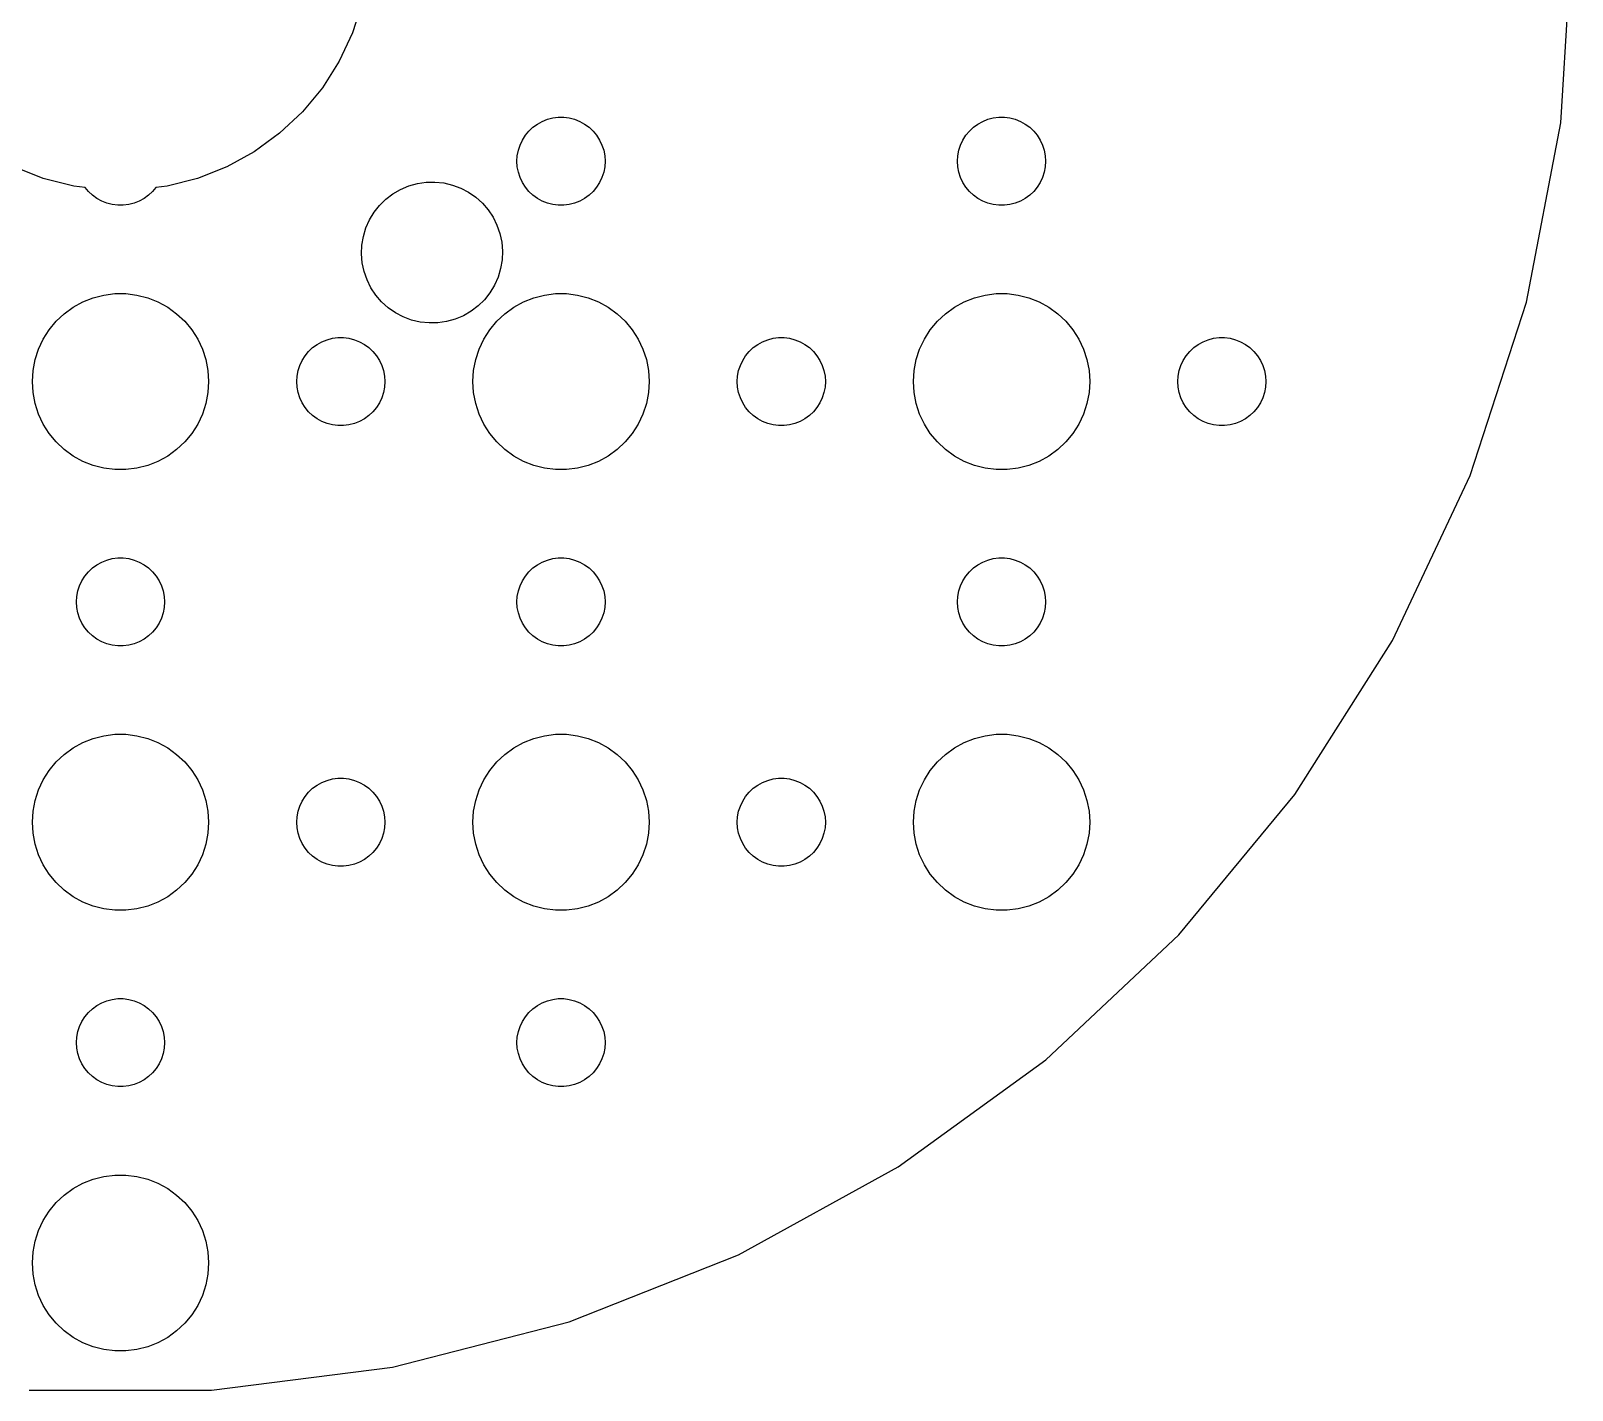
# Model space of a CAD drawing. Header units: metres. Extents: x -52 to 52, y -49 to 489.
# Drawn here: x -3.1 to 49.4, y -49.3 to -3.1 of the extents above; entities that cross this region are included whole.
import ezdxf

# ---------------------------------------------------------------- set-up
doc = ezdxf.new("R2010")
doc.units = ezdxf.units.M

msp = doc.modelspace()

# ---------------------------------------------------------------- linework, layer by layer
for p, q in [((49.037, -6.19481), (49.4268, 0)), ((8.23296, -2.11386), (7.90309, -3.12904)), ((7.90309, -3.12904), (7.44859, -4.09489)), ((7.44859, -4.09489), (6.87663, -4.99617)), ((6.87663, -4.99617), (6.19623, -5.81865)), ((6.19623, -5.81865), (5.41809, -6.54936)), ((14.0439, -6.34422), (14.1963, -6.23351)), ((14.1963, -6.23351), (14.3613, -6.14275)), ((14.3613, -6.14275), (14.5365, -6.07341)), ((14.5365, -6.07341), (14.7189, -6.02657)), ((14.7189, -6.02657), (14.9058, -6.00294)), ((14.9058, -6.00294), (15.0942, -6.00294)), ((15.0942, -6.00294), (15.2811, -6.02657)), ((15.2811, -6.02657), (15.4635, -6.07341)), ((15.4635, -6.07341), (15.6387, -6.14275)), ((15.6387, -6.14275), (15.8037, -6.23351)), ((15.8037, -6.23351), (15.9561, -6.34422)), ((29.0439, -6.34422), (29.1963, -6.23351)), ((29.1963, -6.23351), (29.3613, -6.14275)), ((29.3613, -6.14275), (29.5365, -6.07341)), ((29.5365, -6.07341), (29.7189, -6.02657)), ((29.7189, -6.02657), (29.9058, -6.00294)), ((29.9058, -6.00294), (30.0942, -6.00294)), ((30.0942, -6.00294), (30.2811, -6.02657)), ((30.2811, -6.02657), (30.4635, -6.07341)), ((30.4635, -6.07341), (30.6387, -6.14275)), ((30.6387, -6.14275), (30.8037, -6.23351)), ((30.8037, -6.23351), (30.9561, -6.34422)), ((47.874, -12.2919), (49.037, -6.19481)), ((5.41809, -6.54936), (4.55452, -7.17677)), ((13.6053, -6.9478), (13.6855, -6.77736)), ((13.6855, -6.77736), (13.7865, -6.61832)), ((13.7865, -6.61832), (13.9065, -6.47318)), ((13.9065, -6.47318), (14.0439, -6.34422)), ((15.9561, -6.34422), (16.0934, -6.47318)), ((16.0934, -6.47318), (16.2135, -6.61832)), ((16.2135, -6.61832), (16.3145, -6.77736)), ((16.3145, -6.77736), (16.3947, -6.9478)), ((28.6053, -6.9478), (28.6855, -6.77736)), ((28.6855, -6.77736), (28.7865, -6.61832)), ((28.7865, -6.61832), (28.9065, -6.47318)), ((28.9065, -6.47318), (29.0439, -6.34422)), ((30.9561, -6.34422), (31.0934, -6.47318)), ((31.0934, -6.47318), (31.2135, -6.61832)), ((31.2135, -6.61832), (31.3145, -6.77736)), ((31.3145, -6.77736), (31.3947, -6.9478)), ((4.55452, -7.17677), (3.61911, -7.69102)), ((13.5, -7.5), (13.5118, -7.312)), ((13.5118, -7.312), (13.5471, -7.12695)), ((13.5471, -7.12695), (13.6053, -6.9478)), ((16.3947, -6.9478), (16.4529, -7.12695)), ((16.4529, -7.12695), (16.4882, -7.312)), ((16.4882, -7.312), (16.5, -7.5)), ((28.5, -7.5), (28.5118, -7.312)), ((28.5118, -7.312), (28.5471, -7.12695)), ((28.5471, -7.12695), (28.6053, -6.9478)), ((31.3947, -6.9478), (31.4529, -7.12695)), ((31.4529, -7.12695), (31.4882, -7.312)), ((31.4882, -7.312), (31.5, -7.5)), ((-2.62663, -8.08397), (-3.61911, -7.69102)), ((3.61911, -7.69102), (2.62663, -8.08397)), ((13.5118, -7.68799), (13.5, -7.5)), ((13.5471, -7.87303), (13.5118, -7.68799)), ((16.4882, -7.68799), (16.4529, -7.87303)), ((16.5, -7.5), (16.4882, -7.68799)), ((28.5118, -7.68799), (28.5, -7.5)), ((28.5471, -7.87303), (28.5118, -7.68799)), ((31.4882, -7.68799), (31.4529, -7.87303)), ((31.5, -7.5), (31.4882, -7.68799)), ((-1.59273, -8.34944), (-2.62663, -8.08397)), ((-1.19904, -8.39917), (-1.59273, -8.34944)), ((1.59273, -8.34944), (1.19904, -8.39917)), ((2.62663, -8.08397), (1.59273, -8.34944)), ((9.53987, -8.45729), (9.81772, -8.34048)), ((9.81772, -8.34048), (10.108, -8.25945)), ((10.108, -8.25945), (10.4062, -8.21541)), ((10.4062, -8.21541), (10.7075, -8.20909)), ((10.7075, -8.20909), (11.0072, -8.2406)), ((11.0072, -8.2406), (11.3007, -8.30943)), ((11.3007, -8.30943), (11.5832, -8.41449)), ((13.6053, -8.05219), (13.5471, -7.87303)), ((13.6855, -8.22263), (13.6053, -8.05219)), ((13.7865, -8.38167), (13.6855, -8.22263)), ((13.9065, -8.52681), (13.7865, -8.38167)), ((16.2135, -8.38167), (16.0934, -8.52681)), ((16.3145, -8.22263), (16.2135, -8.38167)), ((16.3947, -8.05219), (16.3145, -8.22263)), ((16.4529, -7.87303), (16.3947, -8.05219)), ((28.6053, -8.05219), (28.5471, -7.87303)), ((28.6855, -8.22263), (28.6053, -8.05219)), ((28.7865, -8.38167), (28.6855, -8.22263)), ((28.9065, -8.52681), (28.7865, -8.38167)), ((31.2135, -8.38167), (31.0934, -8.52681)), ((31.3145, -8.22263), (31.2135, -8.38167)), ((31.3947, -8.05219), (31.3145, -8.22263)), ((31.4529, -7.87303), (31.3947, -8.05219)), ((-1.09344, -8.52681), (-1.19904, -8.39917)), ((-0.956131, -8.65576), (-1.09344, -8.52681)), ((-0.803726, -8.76648), (-0.956131, -8.65576)), ((-0.638657, -8.85724), (-0.803726, -8.76648)), ((-0.463516, -8.92657), (-0.638657, -8.85724)), ((0.638657, -8.85724), (0.463516, -8.92657)), ((0.803726, -8.76648), (0.638657, -8.85724)), ((0.956131, -8.65576), (0.803726, -8.76648)), ((1.09344, -8.52681), (0.956131, -8.65576)), ((1.19904, -8.39917), (1.09344, -8.52681)), ((8.82344, -9.00108), (9.03879, -8.79021)), ((9.03879, -8.79021), (9.27885, -8.60799)), ((9.27885, -8.60799), (9.53987, -8.45729)), ((11.5832, -8.41449), (11.8503, -8.55412)), ((11.8503, -8.55412), (12.0977, -8.72614)), ((12.0977, -8.72614), (12.3217, -8.9278)), ((14.0439, -8.65576), (13.9065, -8.52681)), ((14.1963, -8.76648), (14.0439, -8.65576)), ((14.3613, -8.85724), (14.1963, -8.76648)), ((14.5365, -8.92657), (14.3613, -8.85724)), ((15.6387, -8.85724), (15.4635, -8.92657)), ((15.8037, -8.76648), (15.6387, -8.85724)), ((15.9561, -8.65576), (15.8037, -8.76648)), ((16.0934, -8.52681), (15.9561, -8.65576)), ((29.0439, -8.65576), (28.9065, -8.52681)), ((29.1963, -8.76648), (29.0439, -8.65576)), ((29.3613, -8.85724), (29.1963, -8.76648)), ((29.5365, -8.92657), (29.3613, -8.85724)), ((30.6387, -8.85724), (30.4635, -8.92657)), ((30.8037, -8.76648), (30.6387, -8.85724)), ((30.9561, -8.65576), (30.8037, -8.76648)), ((31.0934, -8.52681), (30.9561, -8.65576)), ((-0.281067, -8.97342), (-0.463516, -8.92657)), ((-0.094177, -8.99704), (-0.281067, -8.97342)), ((0.094177, -8.99704), (-0.094177, -8.99704)), ((0.281067, -8.97342), (0.094177, -8.99704)), ((0.463516, -8.92657), (0.281067, -8.97342)), ((8.4801, -9.49509), (8.63623, -9.23727)), ((8.63623, -9.23727), (8.82344, -9.00108)), ((12.3217, -8.9278), (12.5187, -9.15596)), ((12.5187, -9.15596), (12.6855, -9.407)), ((12.6855, -9.407), (12.8195, -9.67696)), ((14.7189, -8.97342), (14.5365, -8.92657)), ((14.9058, -8.99704), (14.7189, -8.97342)), ((15.0942, -8.99704), (14.9058, -8.99704)), ((15.2811, -8.97342), (15.0942, -8.99704)), ((15.4635, -8.92657), (15.2811, -8.97342)), ((29.7189, -8.97342), (29.5365, -8.92657)), ((29.9058, -8.99704), (29.7189, -8.97342)), ((30.0942, -8.99704), (29.9058, -8.99704)), ((30.2811, -8.97342), (30.0942, -8.99704)), ((30.4635, -8.92657), (30.2811, -8.97342)), ((8.2704, -10.0589), (8.35751, -9.77042)), ((8.35751, -9.77042), (8.4801, -9.49509)), ((12.8195, -9.67696), (12.9186, -9.96158)), ((12.9186, -9.96158), (12.9812, -10.2564)), ((8.20752, -10.6573), (8.22014, -10.3561)), ((8.22014, -10.3561), (8.2704, -10.0589)), ((12.9812, -10.2564), (13.0065, -10.5567)), ((8.23274, -10.9576), (8.20752, -10.6573)), ((8.29539, -11.2524), (8.23274, -10.9576)), ((12.9939, -10.8579), (12.9436, -11.155)), ((13.0065, -10.5567), (12.9939, -10.8579)), ((8.39452, -11.537), (8.29539, -11.2524)), ((8.52853, -11.807), (8.39452, -11.537)), ((12.8565, -11.4436), (12.7339, -11.7189)), ((12.9436, -11.155), (12.8565, -11.4436)), ((-0.927048, -12.1468), (-0.562134, -12.0531)), ((-0.562134, -12.0531), (-0.18837, -12.0059)), ((-0.18837, -12.0059), (0.18837, -12.0059)), ((0.18837, -12.0059), (0.562134, -12.0531)), ((0.562134, -12.0531), (0.927048, -12.1468)), ((8.69533, -12.058), (8.52853, -11.807)), ((8.89226, -12.2862), (8.69533, -12.058)), ((12.5777, -11.9767), (12.3905, -12.2129)), ((12.7339, -11.7189), (12.5777, -11.9767)), ((14.0729, -12.1468), (14.4379, -12.0531)), ((14.4379, -12.0531), (14.8116, -12.0059)), ((14.8116, -12.0059), (15.1884, -12.0059)), ((15.1884, -12.0059), (15.5621, -12.0531)), ((15.5621, -12.0531), (15.927, -12.1468)), ((29.0729, -12.1468), (29.4379, -12.0531)), ((29.4379, -12.0531), (29.8116, -12.0059)), ((29.8116, -12.0059), (30.1884, -12.0059)), ((30.1884, -12.0059), (30.5621, -12.0531)), ((30.5621, -12.0531), (30.927, -12.1468)), ((-1.91226, -12.6884), (-1.60747, -12.467)), ((-1.60747, -12.467), (-1.27733, -12.2855)), ((-1.27733, -12.2855), (-0.927048, -12.1468)), ((0.927048, -12.1468), (1.27733, -12.2855)), ((1.27733, -12.2855), (1.60747, -12.467)), ((1.60747, -12.467), (1.91226, -12.6884)), ((9.11624, -12.4879), (8.89226, -12.2862)), ((9.36372, -12.6599), (9.11624, -12.4879)), ((12.1752, -12.4238), (11.9351, -12.606)), ((12.3905, -12.2129), (12.1752, -12.4238)), ((13.0877, -12.6884), (13.3925, -12.467)), ((13.3925, -12.467), (13.7227, -12.2855)), ((13.7227, -12.2855), (14.0729, -12.1468)), ((15.927, -12.1468), (16.2773, -12.2855)), ((16.2773, -12.2855), (16.6075, -12.467)), ((16.6075, -12.467), (16.9123, -12.6884)), ((28.0877, -12.6884), (28.3925, -12.467)), ((28.3925, -12.467), (28.7227, -12.2855)), ((28.7227, -12.2855), (29.0729, -12.1468)), ((30.927, -12.1468), (31.2773, -12.2855)), ((31.2773, -12.2855), (31.6075, -12.467)), ((31.6075, -12.467), (31.9123, -12.6884)), ((45.9559, -18.1952), (47.874, -12.2919)), ((-2.42705, -13.2366), (-2.1869, -12.9464)), ((-2.1869, -12.9464), (-1.91226, -12.6884)), ((1.91226, -12.6884), (2.1869, -12.9464)), ((2.1869, -12.9464), (2.42705, -13.2366)), ((9.63083, -12.7995), (9.36372, -12.6599)), ((9.91331, -12.9046), (9.63083, -12.7995)), ((10.2067, -12.9734), (9.91331, -12.9046)), ((10.5065, -13.0049), (10.2067, -12.9734)), ((10.8078, -12.9986), (10.5065, -13.0049)), ((11.106, -12.9545), (10.8078, -12.9986)), ((11.3963, -12.8735), (11.106, -12.9545)), ((11.6741, -12.7567), (11.3963, -12.8735)), ((11.9351, -12.606), (11.6741, -12.7567)), ((12.5729, -13.2366), (12.8131, -12.9464)), ((12.8131, -12.9464), (13.0877, -12.6884)), ((16.9123, -12.6884), (17.1869, -12.9464)), ((17.1869, -12.9464), (17.427, -13.2366)), ((27.5729, -13.2366), (27.8131, -12.9464)), ((27.8131, -12.9464), (28.0877, -12.6884)), ((31.9123, -12.6884), (32.1869, -12.9464)), ((32.1869, -12.9464), (32.427, -13.2366)), ((-2.78932, -13.8956), (-2.62891, -13.5547)), ((-2.62891, -13.5547), (-2.42705, -13.2366)), ((2.42705, -13.2366), (2.62891, -13.5547)), ((2.62891, -13.5547), (2.78932, -13.8956)), ((6.69626, -13.7335), (6.86133, -13.6427)), ((6.86133, -13.6427), (7.03647, -13.5734)), ((7.03647, -13.5734), (7.21892, -13.5266)), ((7.21892, -13.5266), (7.40581, -13.5029)), ((7.40581, -13.5029), (7.59418, -13.5029)), ((7.59418, -13.5029), (7.78107, -13.5266)), ((7.78107, -13.5266), (7.96352, -13.5734)), ((7.96352, -13.5734), (8.13866, -13.6427)), ((8.13866, -13.6427), (8.30373, -13.7335)), ((12.2107, -13.8956), (12.3711, -13.5547)), ((12.3711, -13.5547), (12.5729, -13.2366)), ((17.427, -13.2366), (17.6289, -13.5547)), ((17.6289, -13.5547), (17.7893, -13.8956)), ((21.6963, -13.7335), (21.8613, -13.6427)), ((21.8613, -13.6427), (22.0365, -13.5734)), ((22.0365, -13.5734), (22.2189, -13.5266)), ((22.2189, -13.5266), (22.4058, -13.5029)), ((22.4058, -13.5029), (22.5942, -13.5029)), ((22.5942, -13.5029), (22.7811, -13.5266)), ((22.7811, -13.5266), (22.9635, -13.5734)), ((22.9635, -13.5734), (23.1387, -13.6427)), ((23.1387, -13.6427), (23.3037, -13.7335)), ((27.2107, -13.8956), (27.3711, -13.5547)), ((27.3711, -13.5547), (27.5729, -13.2366)), ((32.427, -13.2366), (32.6289, -13.5547)), ((32.6289, -13.5547), (32.7893, -13.8956)), ((36.6963, -13.7335), (36.8613, -13.6427)), ((36.8613, -13.6427), (37.0365, -13.5734)), ((37.0365, -13.5734), (37.2189, -13.5266)), ((37.2189, -13.5266), (37.4058, -13.5029)), ((37.4058, -13.5029), (37.5942, -13.5029)), ((37.5942, -13.5029), (37.7811, -13.5266)), ((37.7811, -13.5266), (37.9635, -13.5734)), ((37.9635, -13.5734), (38.1387, -13.6427)), ((38.1387, -13.6427), (38.3037, -13.7335)), ((-2.90575, -14.2539), (-2.78932, -13.8956)), ((2.78932, -13.8956), (2.90575, -14.2539)), ((6.18553, -14.2774), (6.28647, -14.1183)), ((6.28647, -14.1183), (6.40654, -13.9732)), ((6.40654, -13.9732), (6.54385, -13.8442)), ((6.54385, -13.8442), (6.69626, -13.7335)), ((8.30373, -13.7335), (8.45613, -13.8442)), ((8.45613, -13.8442), (8.59344, -13.9732)), ((8.59344, -13.9732), (8.71352, -14.1183)), ((8.71352, -14.1183), (8.81445, -14.2774)), ((12.0942, -14.2539), (12.2107, -13.8956)), ((17.7893, -13.8956), (17.9057, -14.2539)), ((21.1855, -14.2774), (21.2865, -14.1183)), ((21.2865, -14.1183), (21.4065, -13.9732)), ((21.4065, -13.9732), (21.5439, -13.8442)), ((21.5439, -13.8442), (21.6963, -13.7335)), ((23.3037, -13.7335), (23.4561, -13.8442)), ((23.4561, -13.8442), (23.5934, -13.9732)), ((23.5934, -13.9732), (23.7135, -14.1183)), ((23.7135, -14.1183), (23.8145, -14.2774)), ((27.0942, -14.2539), (27.2107, -13.8956)), ((32.7893, -13.8956), (32.9057, -14.2539)), ((36.1855, -14.2774), (36.2865, -14.1183)), ((36.2865, -14.1183), (36.4065, -13.9732)), ((36.4065, -13.9732), (36.5439, -13.8442)), ((36.5439, -13.8442), (36.6963, -13.7335)), ((38.3037, -13.7335), (38.4561, -13.8442)), ((38.4561, -13.8442), (38.5934, -13.9732)), ((38.5934, -13.9732), (38.7135, -14.1183)), ((38.7135, -14.1183), (38.8145, -14.2774)), ((-3, -15), (-2.97633, -14.624)), ((-2.97633, -14.624), (-2.90575, -14.2539)), ((2.90575, -14.2539), (2.97633, -14.624)), ((2.97633, -14.624), (3, -15)), ((6.01183, -14.812), (6.04712, -14.627)), ((6.04712, -14.627), (6.10533, -14.4478)), ((6.10533, -14.4478), (6.18553, -14.2774)), ((8.81445, -14.2774), (8.89465, -14.4478)), ((8.89465, -14.4478), (8.95287, -14.627)), ((8.95287, -14.627), (8.98816, -14.812)), ((12, -15), (12.0237, -14.624)), ((12.0237, -14.624), (12.0942, -14.2539)), ((17.9057, -14.2539), (17.9763, -14.624)), ((17.9763, -14.624), (18, -15)), ((21.0118, -14.812), (21.0471, -14.627)), ((21.0471, -14.627), (21.1053, -14.4478)), ((21.1053, -14.4478), (21.1855, -14.2774)), ((23.8145, -14.2774), (23.8947, -14.4478)), ((23.8947, -14.4478), (23.9529, -14.627)), ((23.9529, -14.627), (23.9882, -14.812)), ((27, -15), (27.0237, -14.624)), ((27.0237, -14.624), (27.0942, -14.2539)), ((32.9057, -14.2539), (32.9763, -14.624)), ((32.9763, -14.624), (33, -15)), ((36.0118, -14.812), (36.0471, -14.627)), ((36.0471, -14.627), (36.1053, -14.4478)), ((36.1053, -14.4478), (36.1855, -14.2774)), ((38.8145, -14.2774), (38.8947, -14.4478)), ((38.8947, -14.4478), (38.9529, -14.627)), ((38.9529, -14.627), (38.9882, -14.812)), ((-2.97633, -15.376), (-3, -15)), ((3, -15), (2.97633, -15.376)), ((6, -15), (6.01183, -14.812)), ((6.01183, -15.188), (6, -15)), ((6.04712, -15.373), (6.01183, -15.188)), ((8.98816, -15.188), (8.95287, -15.373)), ((8.98816, -14.812), (9, -15)), ((9, -15), (8.98816, -15.188)), ((12.0237, -15.376), (12, -15)), ((18, -15), (17.9763, -15.376)), ((21, -15), (21.0118, -14.812)), ((21.0118, -15.188), (21, -15)), ((21.0471, -15.373), (21.0118, -15.188)), ((23.9882, -15.188), (23.9529, -15.373)), ((23.9882, -14.812), (24, -15)), ((24, -15), (23.9882, -15.188)), ((27.0237, -15.376), (27, -15)), ((33, -15), (32.9763, -15.376)), ((36, -15), (36.0118, -14.812)), ((36.0118, -15.188), (36, -15)), ((36.0471, -15.373), (36.0118, -15.188)), ((38.9882, -15.188), (38.9529, -15.373)), ((38.9882, -14.812), (39, -15)), ((39, -15), (38.9882, -15.188)), ((-2.90575, -15.7461), (-2.97633, -15.376)), ((2.97633, -15.376), (2.90575, -15.7461)), ((6.10533, -15.5522), (6.04712, -15.373)), ((6.18553, -15.7226), (6.10533, -15.5522)), ((6.28647, -15.8817), (6.18553, -15.7226)), ((8.81445, -15.7226), (8.71352, -15.8817)), ((8.89465, -15.5522), (8.81445, -15.7226)), ((8.95287, -15.373), (8.89465, -15.5522)), ((12.0942, -15.7461), (12.0237, -15.376)), ((17.9763, -15.376), (17.9057, -15.7461)), ((21.1053, -15.5522), (21.0471, -15.373)), ((21.1855, -15.7226), (21.1053, -15.5522)), ((21.2865, -15.8817), (21.1855, -15.7226)), ((23.8145, -15.7226), (23.7135, -15.8817)), ((23.8947, -15.5522), (23.8145, -15.7226)), ((23.9529, -15.373), (23.8947, -15.5522)), ((27.0942, -15.7461), (27.0237, -15.376)), ((32.9763, -15.376), (32.9057, -15.7461)), ((36.1053, -15.5522), (36.0471, -15.373)), ((36.1855, -15.7226), (36.1053, -15.5522)), ((36.2865, -15.8817), (36.1855, -15.7226)), ((38.8145, -15.7226), (38.7135, -15.8817)), ((38.8947, -15.5522), (38.8145, -15.7226)), ((38.9529, -15.373), (38.8947, -15.5522)), ((-2.78932, -16.1044), (-2.90575, -15.7461)), ((-2.62891, -16.4453), (-2.78932, -16.1044)), ((2.78932, -16.1044), (2.62891, -16.4453)), ((2.90575, -15.7461), (2.78932, -16.1044)), ((6.40654, -16.0268), (6.28647, -15.8817)), ((6.54385, -16.1558), (6.40654, -16.0268)), ((6.69626, -16.2665), (6.54385, -16.1558)), ((6.86133, -16.3572), (6.69626, -16.2665)), ((8.30373, -16.2665), (8.13866, -16.3572)), ((8.45613, -16.1558), (8.30373, -16.2665)), ((8.59344, -16.0268), (8.45613, -16.1558)), ((8.71352, -15.8817), (8.59344, -16.0268)), ((12.2107, -16.1044), (12.0942, -15.7461)), ((12.3711, -16.4453), (12.2107, -16.1044)), ((17.7893, -16.1044), (17.6289, -16.4453)), ((17.9057, -15.7461), (17.7893, -16.1044)), ((21.4065, -16.0268), (21.2865, -15.8817)), ((21.5439, -16.1558), (21.4065, -16.0268)), ((21.6963, -16.2665), (21.5439, -16.1558)), ((21.8613, -16.3572), (21.6963, -16.2665)), ((23.3037, -16.2665), (23.1387, -16.3572)), ((23.4561, -16.1558), (23.3037, -16.2665)), ((23.5934, -16.0268), (23.4561, -16.1558)), ((23.7135, -15.8817), (23.5934, -16.0268)), ((27.2107, -16.1044), (27.0942, -15.7461)), ((27.3711, -16.4453), (27.2107, -16.1044)), ((32.7893, -16.1044), (32.6289, -16.4453)), ((32.9057, -15.7461), (32.7893, -16.1044)), ((36.4065, -16.0268), (36.2865, -15.8817)), ((36.5439, -16.1558), (36.4065, -16.0268)), ((36.6963, -16.2665), (36.5439, -16.1558)), ((36.8613, -16.3572), (36.6963, -16.2665)), ((38.3037, -16.2665), (38.1387, -16.3572)), ((38.4561, -16.1558), (38.3037, -16.2665)), ((38.5934, -16.0268), (38.4561, -16.1558)), ((38.7135, -15.8817), (38.5934, -16.0268)), ((-2.42705, -16.7634), (-2.62891, -16.4453)), ((-2.1869, -17.0536), (-2.42705, -16.7634)), ((2.42705, -16.7634), (2.1869, -17.0536)), ((2.62891, -16.4453), (2.42705, -16.7634)), ((7.03647, -16.4266), (6.86133, -16.3572)), ((7.21892, -16.4734), (7.03647, -16.4266)), ((7.40581, -16.497), (7.21892, -16.4734)), ((7.59418, -16.497), (7.40581, -16.497)), ((7.78107, -16.4734), (7.59418, -16.497)), ((7.96352, -16.4266), (7.78107, -16.4734)), ((8.13866, -16.3572), (7.96352, -16.4266)), ((12.5729, -16.7634), (12.3711, -16.4453)), ((12.8131, -17.0536), (12.5729, -16.7634)), ((17.427, -16.7634), (17.1869, -17.0536)), ((17.6289, -16.4453), (17.427, -16.7634)), ((22.0365, -16.4266), (21.8613, -16.3572)), ((22.2189, -16.4734), (22.0365, -16.4266)), ((22.4058, -16.497), (22.2189, -16.4734)), ((22.5942, -16.497), (22.4058, -16.497)), ((22.7811, -16.4734), (22.5942, -16.497)), ((22.9635, -16.4266), (22.7811, -16.4734)), ((23.1387, -16.3572), (22.9635, -16.4266)), ((27.5729, -16.7634), (27.3711, -16.4453)), ((27.8131, -17.0536), (27.5729, -16.7634)), ((32.427, -16.7634), (32.1869, -17.0536)), ((32.6289, -16.4453), (32.427, -16.7634)), ((37.0365, -16.4266), (36.8613, -16.3572)), ((37.2189, -16.4734), (37.0365, -16.4266)), ((37.4058, -16.497), (37.2189, -16.4734)), ((37.5942, -16.497), (37.4058, -16.497)), ((37.7811, -16.4734), (37.5942, -16.497)), ((37.9635, -16.4266), (37.7811, -16.4734)), ((38.1387, -16.3572), (37.9635, -16.4266)), ((-1.91226, -17.3115), (-2.1869, -17.0536)), ((-1.60747, -17.533), (-1.91226, -17.3115)), ((1.91226, -17.3115), (1.60747, -17.533)), ((2.1869, -17.0536), (1.91226, -17.3115)), ((13.0877, -17.3115), (12.8131, -17.0536)), ((13.3925, -17.533), (13.0877, -17.3115)), ((16.9123, -17.3115), (16.6075, -17.533)), ((17.1869, -17.0536), (16.9123, -17.3115)), ((28.0877, -17.3115), (27.8131, -17.0536)), ((28.3925, -17.533), (28.0877, -17.3115)), ((31.9123, -17.3115), (31.6075, -17.533)), ((32.1869, -17.0536), (31.9123, -17.3115)), ((-1.27733, -17.7145), (-1.60747, -17.533)), ((-0.927048, -17.8532), (-1.27733, -17.7145)), ((1.27733, -17.7145), (0.927048, -17.8532)), ((1.60747, -17.533), (1.27733, -17.7145)), ((13.7227, -17.7145), (13.3925, -17.533)), ((14.0729, -17.8532), (13.7227, -17.7145)), ((16.2773, -17.7145), (15.927, -17.8532)), ((16.6075, -17.533), (16.2773, -17.7145)), ((28.7227, -17.7145), (28.3925, -17.533)), ((29.0729, -17.8532), (28.7227, -17.7145)), ((31.2773, -17.7145), (30.927, -17.8532)), ((31.6075, -17.533), (31.2773, -17.7145)), ((-0.562134, -17.9469), (-0.927048, -17.8532)), ((-0.18837, -17.9941), (-0.562134, -17.9469)), ((0.18837, -17.9941), (-0.18837, -17.9941)), ((0.562134, -17.9469), (0.18837, -17.9941)), ((0.927048, -17.8532), (0.562134, -17.9469)), ((14.4379, -17.9469), (14.0729, -17.8532)), ((14.8116, -17.9941), (14.4379, -17.9469)), ((15.1884, -17.9941), (14.8116, -17.9941)), ((15.5621, -17.9469), (15.1884, -17.9941)), ((15.927, -17.8532), (15.5621, -17.9469)), ((29.4379, -17.9469), (29.0729, -17.8532)), ((29.8116, -17.9941), (29.4379, -17.9469)), ((30.1884, -17.9941), (29.8116, -17.9941)), ((30.5621, -17.9469), (30.1884, -17.9941)), ((30.927, -17.8532), (30.5621, -17.9469)), ((43.313, -23.8115), (45.9559, -18.1952)), ((-1.21352, -21.6183), (-1.09344, -21.4732)), ((-1.09344, -21.4732), (-0.956131, -21.3442)), ((-0.956131, -21.3442), (-0.803726, -21.2335)), ((-0.803726, -21.2335), (-0.638657, -21.1427)), ((-0.638657, -21.1427), (-0.463516, -21.0734)), ((-0.463516, -21.0734), (-0.281067, -21.0266)), ((-0.281067, -21.0266), (-0.094177, -21.003)), ((-0.094177, -21.003), (0.094177, -21.003)), ((0.094177, -21.003), (0.281067, -21.0266)), ((0.281067, -21.0266), (0.463516, -21.0734)), ((0.463516, -21.0734), (0.638657, -21.1427)), ((0.638657, -21.1427), (0.803726, -21.2335)), ((0.803726, -21.2335), (0.956131, -21.3442)), ((0.956131, -21.3442), (1.09344, -21.4732)), ((1.09344, -21.4732), (1.21352, -21.6183)), ((13.7865, -21.6183), (13.9065, -21.4732)), ((13.9065, -21.4732), (14.0439, -21.3442)), ((14.0439, -21.3442), (14.1963, -21.2335)), ((14.1963, -21.2335), (14.3613, -21.1427)), ((14.3613, -21.1427), (14.5365, -21.0734)), ((14.5365, -21.0734), (14.7189, -21.0266)), ((14.7189, -21.0266), (14.9058, -21.003)), ((14.9058, -21.003), (15.0942, -21.003)), ((15.0942, -21.003), (15.2811, -21.0266)), ((15.2811, -21.0266), (15.4635, -21.0734)), ((15.4635, -21.0734), (15.6387, -21.1427)), ((15.6387, -21.1427), (15.8037, -21.2335)), ((15.8037, -21.2335), (15.9561, -21.3442)), ((15.9561, -21.3442), (16.0934, -21.4732)), ((16.0934, -21.4732), (16.2135, -21.6183)), ((28.7865, -21.6183), (28.9065, -21.4732)), ((28.9065, -21.4732), (29.0439, -21.3442)), ((29.0439, -21.3442), (29.1963, -21.2335)), ((29.1963, -21.2335), (29.3613, -21.1427)), ((29.3613, -21.1427), (29.5365, -21.0734)), ((29.5365, -21.0734), (29.7189, -21.0266)), ((29.7189, -21.0266), (29.9058, -21.003)), ((29.9058, -21.003), (30.0942, -21.003)), ((30.0942, -21.003), (30.2811, -21.0266)), ((30.2811, -21.0266), (30.4635, -21.0734)), ((30.4635, -21.0734), (30.6387, -21.1427)), ((30.6387, -21.1427), (30.8037, -21.2335)), ((30.8037, -21.2335), (30.9561, -21.3442)), ((30.9561, -21.3442), (31.0934, -21.4732)), ((31.0934, -21.4732), (31.2135, -21.6183)), ((-1.45287, -22.127), (-1.39465, -21.9478)), ((-1.39465, -21.9478), (-1.31445, -21.7774)), ((-1.31445, -21.7774), (-1.21352, -21.6183)), ((1.21352, -21.6183), (1.31445, -21.7774)), ((1.31445, -21.7774), (1.39465, -21.9478)), ((1.39465, -21.9478), (1.45287, -22.127)), ((13.5471, -22.127), (13.6053, -21.9478)), ((13.6053, -21.9478), (13.6855, -21.7774)), ((13.6855, -21.7774), (13.7865, -21.6183)), ((16.2135, -21.6183), (16.3145, -21.7774)), ((16.3145, -21.7774), (16.3947, -21.9478)), ((16.3947, -21.9478), (16.4529, -22.127)), ((28.5471, -22.127), (28.6053, -21.9478)), ((28.6053, -21.9478), (28.6855, -21.7774)), ((28.6855, -21.7774), (28.7865, -21.6183)), ((31.2135, -21.6183), (31.3145, -21.7774)), ((31.3145, -21.7774), (31.3947, -21.9478)), ((31.3947, -21.9478), (31.4529, -22.127)), ((-1.5, -22.5), (-1.48816, -22.312)), ((-1.48816, -22.688), (-1.5, -22.5)), ((-1.48816, -22.312), (-1.45287, -22.127)), ((1.45287, -22.127), (1.48816, -22.312)), ((1.48816, -22.312), (1.5, -22.5)), ((1.5, -22.5), (1.48816, -22.688)), ((13.5, -22.5), (13.5118, -22.312)), ((13.5118, -22.688), (13.5, -22.5)), ((13.5118, -22.312), (13.5471, -22.127)), ((16.4529, -22.127), (16.4882, -22.312)), ((16.4882, -22.312), (16.5, -22.5)), ((16.5, -22.5), (16.4882, -22.688)), ((28.5, -22.5), (28.5118, -22.312)), ((28.5118, -22.688), (28.5, -22.5)), ((28.5118, -22.312), (28.5471, -22.127)), ((31.4529, -22.127), (31.4882, -22.312)), ((31.4882, -22.312), (31.5, -22.5)), ((31.5, -22.5), (31.4882, -22.688)), ((-1.45287, -22.873), (-1.48816, -22.688)), ((-1.39465, -23.0522), (-1.45287, -22.873)), ((-1.31445, -23.2226), (-1.39465, -23.0522)), ((1.39465, -23.0522), (1.31445, -23.2226)), ((1.45287, -22.873), (1.39465, -23.0522)), ((1.48816, -22.688), (1.45287, -22.873)), ((13.5471, -22.873), (13.5118, -22.688)), ((13.6053, -23.0522), (13.5471, -22.873)), ((13.6855, -23.2226), (13.6053, -23.0522)), ((16.3947, -23.0522), (16.3145, -23.2226)), ((16.4529, -22.873), (16.3947, -23.0522)), ((16.4882, -22.688), (16.4529, -22.873)), ((28.5471, -22.873), (28.5118, -22.688)), ((28.6053, -23.0522), (28.5471, -22.873)), ((28.6855, -23.2226), (28.6053, -23.0522)), ((31.3947, -23.0522), (31.3145, -23.2226)), ((31.4529, -22.873), (31.3947, -23.0522)), ((31.4882, -22.688), (31.4529, -22.873)), ((-1.21352, -23.3817), (-1.31445, -23.2226)), ((-1.09344, -23.5268), (-1.21352, -23.3817)), ((-0.956131, -23.6558), (-1.09344, -23.5268)), ((1.09344, -23.5268), (0.956131, -23.6558)), ((1.21352, -23.3817), (1.09344, -23.5268)), ((1.31445, -23.2226), (1.21352, -23.3817)), ((13.7865, -23.3817), (13.6855, -23.2226)), ((13.9065, -23.5268), (13.7865, -23.3817)), ((14.0439, -23.6558), (13.9065, -23.5268)), ((16.0934, -23.5268), (15.9561, -23.6558)), ((16.2135, -23.3817), (16.0934, -23.5268)), ((16.3145, -23.2226), (16.2135, -23.3817)), ((28.7865, -23.3817), (28.6855, -23.2226)), ((28.9065, -23.5268), (28.7865, -23.3817)), ((29.0439, -23.6558), (28.9065, -23.5268)), ((31.0934, -23.5268), (30.9561, -23.6558)), ((31.2135, -23.3817), (31.0934, -23.5268)), ((31.3145, -23.2226), (31.2135, -23.3817)), ((-0.803726, -23.7665), (-0.956131, -23.6558)), ((-0.638657, -23.8572), (-0.803726, -23.7665)), ((-0.463516, -23.9266), (-0.638657, -23.8572)), ((-0.281067, -23.9734), (-0.463516, -23.9266)), ((-0.094177, -23.997), (-0.281067, -23.9734)), ((0.094177, -23.997), (-0.094177, -23.997)), ((0.281067, -23.9734), (0.094177, -23.997)), ((0.463516, -23.9266), (0.281067, -23.9734)), ((0.638657, -23.8572), (0.463516, -23.9266)), ((0.803726, -23.7665), (0.638657, -23.8572)), ((0.956131, -23.6558), (0.803726, -23.7665)), ((14.1963, -23.7665), (14.0439, -23.6558)), ((14.3613, -23.8572), (14.1963, -23.7665)), ((14.5365, -23.9266), (14.3613, -23.8572)), ((14.7189, -23.9734), (14.5365, -23.9266)), ((14.9058, -23.997), (14.7189, -23.9734)), ((15.0942, -23.997), (14.9058, -23.997)), ((15.2811, -23.9734), (15.0942, -23.997)), ((15.4635, -23.9266), (15.2811, -23.9734)), ((15.6387, -23.8572), (15.4635, -23.9266)), ((15.8037, -23.7665), (15.6387, -23.8572)), ((15.9561, -23.6558), (15.8037, -23.7665)), ((29.1963, -23.7665), (29.0439, -23.6558)), ((29.3613, -23.8572), (29.1963, -23.7665)), ((29.5365, -23.9266), (29.3613, -23.8572)), ((29.7189, -23.9734), (29.5365, -23.9266)), ((29.9058, -23.997), (29.7189, -23.9734)), ((30.0942, -23.997), (29.9058, -23.997)), ((30.2811, -23.9734), (30.0942, -23.997)), ((30.4635, -23.9266), (30.2811, -23.9734)), ((30.6387, -23.8572), (30.4635, -23.9266)), ((30.8037, -23.7665), (30.6387, -23.8572)), ((30.9561, -23.6558), (30.8037, -23.7665)), ((39.9871, -29.0523), (43.313, -23.8115)), ((-1.60747, -27.467), (-1.27733, -27.2855)), ((-1.27733, -27.2855), (-0.927048, -27.1468)), ((-0.927048, -27.1468), (-0.562134, -27.0531)), ((-0.562134, -27.0531), (-0.18837, -27.0059)), ((-0.18837, -27.0059), (0.18837, -27.0059)), ((0.18837, -27.0059), (0.562134, -27.0531)), ((0.562134, -27.0531), (0.927048, -27.1468)), ((0.927048, -27.1468), (1.27733, -27.2855)), ((1.27733, -27.2855), (1.60747, -27.467)), ((13.3925, -27.467), (13.7227, -27.2855)), ((13.7227, -27.2855), (14.0729, -27.1468)), ((14.0729, -27.1468), (14.4379, -27.0531)), ((14.4379, -27.0531), (14.8116, -27.0059)), ((14.8116, -27.0059), (15.1884, -27.0059)), ((15.1884, -27.0059), (15.5621, -27.0531)), ((15.5621, -27.0531), (15.927, -27.1468)), ((15.927, -27.1468), (16.2773, -27.2855)), ((16.2773, -27.2855), (16.6075, -27.467)), ((28.3925, -27.467), (28.7227, -27.2855)), ((28.7227, -27.2855), (29.0729, -27.1468)), ((29.0729, -27.1468), (29.4379, -27.0531)), ((29.4379, -27.0531), (29.8116, -27.0059)), ((29.8116, -27.0059), (30.1884, -27.0059)), ((30.1884, -27.0059), (30.5621, -27.0531)), ((30.5621, -27.0531), (30.927, -27.1468)), ((30.927, -27.1468), (31.2773, -27.2855)), ((31.2773, -27.2855), (31.6075, -27.467)), ((-2.1869, -27.9464), (-1.91226, -27.6884)), ((-1.91226, -27.6884), (-1.60747, -27.467)), ((1.60747, -27.467), (1.91226, -27.6884)), ((1.91226, -27.6884), (2.1869, -27.9464)), ((12.8131, -27.9464), (13.0877, -27.6884)), ((13.0877, -27.6884), (13.3925, -27.467)), ((16.6075, -27.467), (16.9123, -27.6884)), ((16.9123, -27.6884), (17.1869, -27.9464)), ((27.8131, -27.9464), (28.0877, -27.6884)), ((28.0877, -27.6884), (28.3925, -27.467)), ((31.6075, -27.467), (31.9123, -27.6884)), ((31.9123, -27.6884), (32.1869, -27.9464)), ((-2.62891, -28.5547), (-2.42705, -28.2366)), ((-2.42705, -28.2366), (-2.1869, -27.9464)), ((2.1869, -27.9464), (2.42705, -28.2366)), ((2.42705, -28.2366), (2.62891, -28.5547)), ((12.3711, -28.5547), (12.5729, -28.2366)), ((12.5729, -28.2366), (12.8131, -27.9464)), ((17.1869, -27.9464), (17.427, -28.2366)), ((17.427, -28.2366), (17.6289, -28.5547)), ((27.3711, -28.5547), (27.5729, -28.2366)), ((27.5729, -28.2366), (27.8131, -27.9464)), ((32.1869, -27.9464), (32.427, -28.2366)), ((32.427, -28.2366), (32.6289, -28.5547)), ((-2.78932, -28.8956), (-2.62891, -28.5547)), ((2.62891, -28.5547), (2.78932, -28.8956)), ((6.40654, -28.9732), (6.54385, -28.8442)), ((6.54385, -28.8442), (6.69626, -28.7335)), ((6.69626, -28.7335), (6.86133, -28.6427)), ((6.86133, -28.6427), (7.03647, -28.5734)), ((7.03647, -28.5734), (7.21892, -28.5266)), ((7.21892, -28.5266), (7.40581, -28.503)), ((7.40581, -28.503), (7.59418, -28.503)), ((7.59418, -28.503), (7.78107, -28.5266)), ((7.78107, -28.5266), (7.96352, -28.5734)), ((7.96352, -28.5734), (8.13866, -28.6427)), ((8.13866, -28.6427), (8.30373, -28.7335)), ((8.30373, -28.7335), (8.45613, -28.8442)), ((8.45613, -28.8442), (8.59344, -28.9732)), ((12.2107, -28.8956), (12.3711, -28.5547)), ((17.6289, -28.5547), (17.7893, -28.8956)), ((21.4065, -28.9732), (21.5439, -28.8442)), ((21.5439, -28.8442), (21.6963, -28.7335)), ((21.6963, -28.7335), (21.8613, -28.6427)), ((21.8613, -28.6427), (22.0365, -28.5734)), ((22.0365, -28.5734), (22.2189, -28.5266)), ((22.2189, -28.5266), (22.4058, -28.503)), ((22.4058, -28.503), (22.5942, -28.503)), ((22.5942, -28.503), (22.7811, -28.5266)), ((22.7811, -28.5266), (22.9635, -28.5734)), ((22.9635, -28.5734), (23.1387, -28.6427)), ((23.1387, -28.6427), (23.3037, -28.7335)), ((23.3037, -28.7335), (23.4561, -28.8442)), ((23.4561, -28.8442), (23.5934, -28.9732)), ((27.2107, -28.8956), (27.3711, -28.5547)), ((32.6289, -28.5547), (32.7893, -28.8956)), ((-2.97633, -29.624), (-2.90575, -29.2539)), ((-2.90575, -29.2539), (-2.78932, -28.8956)), ((2.78932, -28.8956), (2.90575, -29.2539)), ((2.90575, -29.2539), (2.97633, -29.624)), ((6.10533, -29.4478), (6.18553, -29.2774)), ((6.18553, -29.2774), (6.28647, -29.1183)), ((6.28647, -29.1183), (6.40654, -28.9732)), ((8.59344, -28.9732), (8.71352, -29.1183)), ((8.71352, -29.1183), (8.81445, -29.2774)), ((8.81445, -29.2774), (8.89465, -29.4478)), ((12.0237, -29.624), (12.0942, -29.2539)), ((12.0942, -29.2539), (12.2107, -28.8956)), ((17.7893, -28.8956), (17.9057, -29.2539)), ((17.9057, -29.2539), (17.9763, -29.624)), ((21.1053, -29.4478), (21.1855, -29.2774)), ((21.1855, -29.2774), (21.2865, -29.1183)), ((21.2865, -29.1183), (21.4065, -28.9732)), ((23.5934, -28.9732), (23.7135, -29.1183)), ((23.7135, -29.1183), (23.8145, -29.2774)), ((23.8145, -29.2774), (23.8947, -29.4478)), ((27.0237, -29.624), (27.0942, -29.2539)), ((27.0942, -29.2539), (27.2107, -28.8956)), ((32.7893, -28.8956), (32.9057, -29.2539)), ((32.9057, -29.2539), (32.9763, -29.624)), ((36.0306, -33.835), (39.9871, -29.0523)), ((-3, -30), (-2.97633, -29.624)), ((2.97633, -29.624), (3, -30)), ((6, -30), (6.01183, -29.812)), ((6.01183, -29.812), (6.04712, -29.627)), ((6.04712, -29.627), (6.10533, -29.4478)), ((8.89465, -29.4478), (8.95287, -29.627)), ((8.95287, -29.627), (8.98816, -29.812)), ((8.98816, -29.812), (9, -30)), ((12, -30), (12.0237, -29.624)), ((17.9763, -29.624), (18, -30)), ((21, -30), (21.0118, -29.812)), ((21.0118, -29.812), (21.0471, -29.627)), ((21.0471, -29.627), (21.1053, -29.4478)), ((23.8947, -29.4478), (23.9529, -29.627)), ((23.9529, -29.627), (23.9882, -29.812)), ((23.9882, -29.812), (24, -30)), ((27, -30), (27.0237, -29.624)), ((32.9763, -29.624), (33, -30)), ((-2.97633, -30.376), (-3, -30)), ((-2.90575, -30.7461), (-2.97633, -30.376)), ((2.97633, -30.376), (2.90575, -30.7461)), ((3, -30), (2.97633, -30.376)), ((6.01183, -30.188), (6, -30)), ((6.04712, -30.373), (6.01183, -30.188)), ((6.10533, -30.5522), (6.04712, -30.373)), ((8.95287, -30.373), (8.89465, -30.5522)), ((8.98816, -30.188), (8.95287, -30.373)), ((9, -30), (8.98816, -30.188)), ((12.0237, -30.376), (12, -30)), ((12.0942, -30.7461), (12.0237, -30.376)), ((17.9763, -30.376), (17.9057, -30.7461)), ((18, -30), (17.9763, -30.376)), ((21.0118, -30.188), (21, -30)), ((21.0471, -30.373), (21.0118, -30.188)), ((21.1053, -30.5522), (21.0471, -30.373)), ((23.9529, -30.373), (23.8947, -30.5522)), ((23.9882, -30.188), (23.9529, -30.373)), ((24, -30), (23.9882, -30.188)), ((27.0237, -30.376), (27, -30)), ((27.0942, -30.7461), (27.0237, -30.376)), ((32.9763, -30.376), (32.9057, -30.7461)), ((33, -30), (32.9763, -30.376)), ((-2.78932, -31.1044), (-2.90575, -30.7461)), ((2.90575, -30.7461), (2.78932, -31.1044)), ((6.18553, -30.7226), (6.10533, -30.5522)), ((6.28647, -30.8817), (6.18553, -30.7226)), ((6.40654, -31.0268), (6.28647, -30.8817)), ((8.71352, -30.8817), (8.59344, -31.0268)), ((8.81445, -30.7226), (8.71352, -30.8817)), ((8.89465, -30.5522), (8.81445, -30.7226)), ((12.2107, -31.1044), (12.0942, -30.7461)), ((17.9057, -30.7461), (17.7893, -31.1044)), ((21.1855, -30.7226), (21.1053, -30.5522)), ((21.2865, -30.8817), (21.1855, -30.7226)), ((21.4065, -31.0268), (21.2865, -30.8817)), ((23.7135, -30.8817), (23.5934, -31.0268)), ((23.8145, -30.7226), (23.7135, -30.8817)), ((23.8947, -30.5522), (23.8145, -30.7226)), ((27.2107, -31.1044), (27.0942, -30.7461)), ((32.9057, -30.7461), (32.7893, -31.1044)), ((-2.62891, -31.4453), (-2.78932, -31.1044)), ((-2.42705, -31.7634), (-2.62891, -31.4453)), ((2.62891, -31.4453), (2.42705, -31.7634)), ((2.78932, -31.1044), (2.62891, -31.4453)), ((6.54385, -31.1558), (6.40654, -31.0268)), ((6.69626, -31.2665), (6.54385, -31.1558)), ((6.86133, -31.3572), (6.69626, -31.2665)), ((7.03647, -31.4266), (6.86133, -31.3572)), ((7.21892, -31.4734), (7.03647, -31.4266)), ((7.40581, -31.497), (7.21892, -31.4734)), ((7.78107, -31.4734), (7.59418, -31.497)), ((7.96352, -31.4266), (7.78107, -31.4734)), ((8.13866, -31.3572), (7.96352, -31.4266)), ((8.30373, -31.2665), (8.13866, -31.3572)), ((8.45613, -31.1558), (8.30373, -31.2665)), ((8.59344, -31.0268), (8.45613, -31.1558)), ((12.3711, -31.4453), (12.2107, -31.1044)), ((12.5729, -31.7634), (12.3711, -31.4453)), ((17.6289, -31.4453), (17.427, -31.7634)), ((17.7893, -31.1044), (17.6289, -31.4453)), ((21.5439, -31.1558), (21.4065, -31.0268)), ((21.6963, -31.2665), (21.5439, -31.1558)), ((21.8613, -31.3572), (21.6963, -31.2665)), ((22.0365, -31.4266), (21.8613, -31.3572)), ((22.2189, -31.4734), (22.0365, -31.4266)), ((22.4058, -31.497), (22.2189, -31.4734)), ((22.7811, -31.4734), (22.5942, -31.497)), ((22.9635, -31.4266), (22.7811, -31.4734)), ((23.1387, -31.3572), (22.9635, -31.4266)), ((23.3037, -31.2665), (23.1387, -31.3572)), ((23.4561, -31.1558), (23.3037, -31.2665)), ((23.5934, -31.0268), (23.4561, -31.1558)), ((27.3711, -31.4453), (27.2107, -31.1044)), ((27.5729, -31.7634), (27.3711, -31.4453)), ((32.6289, -31.4453), (32.427, -31.7634)), ((32.7893, -31.1044), (32.6289, -31.4453)), ((-2.1869, -32.0536), (-2.42705, -31.7634)), ((2.42705, -31.7634), (2.1869, -32.0536)), ((7.59418, -31.497), (7.40581, -31.497)), ((12.8131, -32.0536), (12.5729, -31.7634)), ((17.427, -31.7634), (17.1869, -32.0536)), ((22.5942, -31.497), (22.4058, -31.497)), ((27.8131, -32.0536), (27.5729, -31.7634)), ((32.427, -31.7634), (32.1869, -32.0536)), ((-1.91226, -32.3115), (-2.1869, -32.0536)), ((-1.60747, -32.533), (-1.91226, -32.3115)), ((-1.27733, -32.7145), (-1.60747, -32.533)), ((1.60747, -32.533), (1.27733, -32.7145)), ((1.91226, -32.3115), (1.60747, -32.533)), ((2.1869, -32.0536), (1.91226, -32.3115)), ((13.0877, -32.3115), (12.8131, -32.0536)), ((13.3925, -32.533), (13.0877, -32.3115)), ((13.7227, -32.7145), (13.3925, -32.533)), ((16.6075, -32.533), (16.2773, -32.7145)), ((16.9123, -32.3115), (16.6075, -32.533)), ((17.1869, -32.0536), (16.9123, -32.3115)), ((28.0877, -32.3115), (27.8131, -32.0536)), ((28.3925, -32.533), (28.0877, -32.3115)), ((28.7227, -32.7145), (28.3925, -32.533)), ((31.6075, -32.533), (31.2773, -32.7145)), ((31.9123, -32.3115), (31.6075, -32.533)), ((32.1869, -32.0536), (31.9123, -32.3115)), ((-0.927048, -32.8532), (-1.27733, -32.7145)), ((-0.562134, -32.9469), (-0.927048, -32.8532)), ((-0.18837, -32.9941), (-0.562134, -32.9469)), ((0.18837, -32.9941), (-0.18837, -32.9941)), ((0.562134, -32.9469), (0.18837, -32.9941)), ((0.927048, -32.8532), (0.562134, -32.9469)), ((1.27733, -32.7145), (0.927048, -32.8532)), ((14.0729, -32.8532), (13.7227, -32.7145)), ((14.4379, -32.9469), (14.0729, -32.8532)), ((14.8116, -32.9941), (14.4379, -32.9469)), ((15.1884, -32.9941), (14.8116, -32.9941)), ((15.5621, -32.9469), (15.1884, -32.9941)), ((15.927, -32.8532), (15.5621, -32.9469)), ((16.2773, -32.7145), (15.927, -32.8532)), ((29.0729, -32.8532), (28.7227, -32.7145)), ((29.4379, -32.9469), (29.0729, -32.8532)), ((29.8116, -32.9941), (29.4379, -32.9469)), ((30.1884, -32.9941), (29.8116, -32.9941)), ((30.5621, -32.9469), (30.1884, -32.9941)), ((30.927, -32.8532), (30.5621, -32.9469)), ((31.2773, -32.7145), (30.927, -32.8532)), ((31.5058, -38.084), (36.0306, -33.835)), ((-0.803726, -36.2335), (-0.638657, -36.1428)), ((-0.638657, -36.1428), (-0.463516, -36.0734)), ((-0.463516, -36.0734), (-0.281067, -36.0266)), ((-0.281067, -36.0266), (-0.094177, -36.003)), ((-0.094177, -36.003), (0.094177, -36.003)), ((0.094177, -36.003), (0.281067, -36.0266)), ((0.281067, -36.0266), (0.463516, -36.0734)), ((0.463516, -36.0734), (0.638657, -36.1428)), ((0.638657, -36.1428), (0.803726, -36.2335)), ((14.1963, -36.2335), (14.3613, -36.1428)), ((14.3613, -36.1428), (14.5365, -36.0734)), ((14.5365, -36.0734), (14.7189, -36.0266)), ((14.7189, -36.0266), (14.9058, -36.003)), ((14.9058, -36.003), (15.0942, -36.003)), ((15.0942, -36.003), (15.2811, -36.0266)), ((15.2811, -36.0266), (15.4635, -36.0734)), ((15.4635, -36.0734), (15.6387, -36.1428)), ((15.6387, -36.1428), (15.8037, -36.2335)), ((-1.31445, -36.7774), (-1.21352, -36.6183)), ((-1.21352, -36.6183), (-1.09344, -36.4732)), ((-1.09344, -36.4732), (-0.956131, -36.3442)), ((-0.956131, -36.3442), (-0.803726, -36.2335)), ((0.803726, -36.2335), (0.956131, -36.3442)), ((0.956131, -36.3442), (1.09344, -36.4732)), ((1.09344, -36.4732), (1.21352, -36.6183)), ((1.21352, -36.6183), (1.31445, -36.7774)), ((13.6855, -36.7774), (13.7865, -36.6183)), ((13.7865, -36.6183), (13.9065, -36.4732)), ((13.9065, -36.4732), (14.0439, -36.3442)), ((14.0439, -36.3442), (14.1963, -36.2335)), ((15.8037, -36.2335), (15.9561, -36.3442)), ((15.9561, -36.3442), (16.0934, -36.4732)), ((16.0934, -36.4732), (16.2135, -36.6183)), ((16.2135, -36.6183), (16.3145, -36.7774)), ((-1.48816, -37.312), (-1.45287, -37.127)), ((-1.45287, -37.127), (-1.39465, -36.9478)), ((-1.39465, -36.9478), (-1.31445, -36.7774)), ((1.31445, -36.7774), (1.39465, -36.9478)), ((1.39465, -36.9478), (1.45287, -37.127)), ((1.45287, -37.127), (1.48816, -37.312)), ((13.5118, -37.312), (13.5471, -37.127)), ((13.5471, -37.127), (13.6053, -36.9478)), ((13.6053, -36.9478), (13.6855, -36.7774)), ((16.3145, -36.7774), (16.3947, -36.9478)), ((16.3947, -36.9478), (16.4529, -37.127)), ((16.4529, -37.127), (16.4882, -37.312)), ((-1.5, -37.5), (-1.48816, -37.312)), ((-1.48816, -37.688), (-1.5, -37.5)), ((-1.45287, -37.873), (-1.48816, -37.688)), ((1.48816, -37.688), (1.45287, -37.873)), ((1.48816, -37.312), (1.5, -37.5)), ((1.5, -37.5), (1.48816, -37.688)), ((13.5, -37.5), (13.5118, -37.312)), ((13.5118, -37.688), (13.5, -37.5)), ((13.5471, -37.873), (13.5118, -37.688)), ((16.4882, -37.688), (16.4529, -37.873)), ((16.4882, -37.312), (16.5, -37.5)), ((16.5, -37.5), (16.4882, -37.688)), ((-1.39465, -38.0522), (-1.45287, -37.873)), ((-1.31445, -38.2226), (-1.39465, -38.0522)), ((-1.21352, -38.3817), (-1.31445, -38.2226)), ((1.31445, -38.2226), (1.21352, -38.3817)), ((1.39465, -38.0522), (1.31445, -38.2226)), ((1.45287, -37.873), (1.39465, -38.0522)), ((13.6053, -38.0522), (13.5471, -37.873)), ((13.6855, -38.2226), (13.6053, -38.0522)), ((13.7865, -38.3817), (13.6855, -38.2226)), ((16.3145, -38.2226), (16.2135, -38.3817)), ((16.3947, -38.0522), (16.3145, -38.2226)), ((16.4529, -37.873), (16.3947, -38.0522)), ((26.4842, -41.7324), (31.5058, -38.084)), ((-1.09344, -38.5268), (-1.21352, -38.3817)), ((-0.956131, -38.6558), (-1.09344, -38.5268)), ((-0.803726, -38.7665), (-0.956131, -38.6558)), ((-0.638657, -38.8572), (-0.803726, -38.7665)), ((0.803726, -38.7665), (0.638657, -38.8572)), ((0.956131, -38.6558), (0.803726, -38.7665)), ((1.09344, -38.5268), (0.956131, -38.6558)), ((1.21352, -38.3817), (1.09344, -38.5268)), ((13.9065, -38.5268), (13.7865, -38.3817)), ((14.0439, -38.6558), (13.9065, -38.5268)), ((14.1963, -38.7665), (14.0439, -38.6558)), ((14.3613, -38.8572), (14.1963, -38.7665)), ((15.8037, -38.7665), (15.6387, -38.8572)), ((15.9561, -38.6558), (15.8037, -38.7665)), ((16.0934, -38.5268), (15.9561, -38.6558)), ((16.2135, -38.3817), (16.0934, -38.5268)), ((-0.463516, -38.9266), (-0.638657, -38.8572)), ((-0.281067, -38.9734), (-0.463516, -38.9266)), ((-0.094177, -38.997), (-0.281067, -38.9734)), ((0.094177, -38.997), (-0.094177, -38.997)), ((0.281067, -38.9734), (0.094177, -38.997)), ((0.463516, -38.9266), (0.281067, -38.9734)), ((0.638657, -38.8572), (0.463516, -38.9266)), ((14.5365, -38.9266), (14.3613, -38.8572)), ((14.7189, -38.9734), (14.5365, -38.9266)), ((14.9058, -38.997), (14.7189, -38.9734)), ((15.0942, -38.997), (14.9058, -38.997)), ((15.2811, -38.9734), (15.0942, -38.997)), ((15.4635, -38.9266), (15.2811, -38.9734)), ((15.6387, -38.8572), (15.4635, -38.9266)), ((21.0449, -44.7227), (26.4842, -41.7324)), ((-1.91226, -42.6885), (-1.60747, -42.467)), ((-1.60747, -42.467), (-1.27733, -42.2855)), ((-1.27733, -42.2855), (-0.927048, -42.1468)), ((-0.927048, -42.1468), (-0.562134, -42.0531)), ((-0.562134, -42.0531), (-0.18837, -42.0059)), ((-0.18837, -42.0059), (0.18837, -42.0059)), ((0.18837, -42.0059), (0.562134, -42.0531)), ((0.562134, -42.0531), (0.927048, -42.1468)), ((0.927048, -42.1468), (1.27733, -42.2855)), ((1.27733, -42.2855), (1.60747, -42.467)), ((1.60747, -42.467), (1.91226, -42.6885)), ((-2.42705, -43.2366), (-2.1869, -42.9464)), ((-2.1869, -42.9464), (-1.91226, -42.6885)), ((1.91226, -42.6885), (2.1869, -42.9464)), ((2.1869, -42.9464), (2.42705, -43.2366)), ((-2.78932, -43.8956), (-2.62891, -43.5547)), ((-2.62891, -43.5547), (-2.42705, -43.2366)), ((2.42705, -43.2366), (2.62891, -43.5547)), ((2.62891, -43.5547), (2.78932, -43.8956)), ((-2.90575, -44.2539), (-2.78932, -43.8956)), ((2.78932, -43.8956), (2.90575, -44.2539)), ((-2.97633, -44.624), (-2.90575, -44.2539)), ((2.90575, -44.2539), (2.97633, -44.624)), ((-3, -45), (-2.97633, -44.624)), ((-2.97633, -45.376), (-3, -45)), ((2.97633, -44.624), (3, -45)), ((3, -45), (2.97633, -45.376)), ((15.2737, -47.0077), (21.0449, -44.7227)), ((-2.90575, -45.7461), (-2.97633, -45.376)), ((2.97633, -45.376), (2.90575, -45.7461)), ((-2.78932, -46.1044), (-2.90575, -45.7461)), ((-2.62891, -46.4453), (-2.78932, -46.1044)), ((2.78932, -46.1044), (2.62891, -46.4453)), ((2.90575, -45.7461), (2.78932, -46.1044)), ((-2.42705, -46.7634), (-2.62891, -46.4453)), ((2.62891, -46.4453), (2.42705, -46.7634)), ((-2.1869, -47.0536), (-2.42705, -46.7634)), ((-1.91226, -47.3115), (-2.1869, -47.0536)), ((2.1869, -47.0536), (1.91226, -47.3115)), ((2.42705, -46.7634), (2.1869, -47.0536)), ((9.26166, -48.5513), (15.2737, -47.0077)), ((-1.60747, -47.533), (-1.91226, -47.3115)), ((-1.27733, -47.7145), (-1.60747, -47.533)), ((-0.927048, -47.8532), (-1.27733, -47.7145)), ((1.27733, -47.7145), (0.927048, -47.8532)), ((1.60747, -47.533), (1.27733, -47.7145)), ((1.91226, -47.3115), (1.60747, -47.533)), ((-0.562134, -47.9469), (-0.927048, -47.8532)), ((-0.18837, -47.9941), (-0.562134, -47.9469)), ((0.18837, -47.9941), (-0.18837, -47.9941)), ((0.562134, -47.9469), (0.18837, -47.9941)), ((0.927048, -47.8532), (0.562134, -47.9469)), ((3.10353, -49.3293), (9.26166, -48.5513)), ((-3.10353, -49.3293), (3.10353, -49.3293))]:
    msp.add_line(p, q)

doc.saveas('drawing.dxf')
